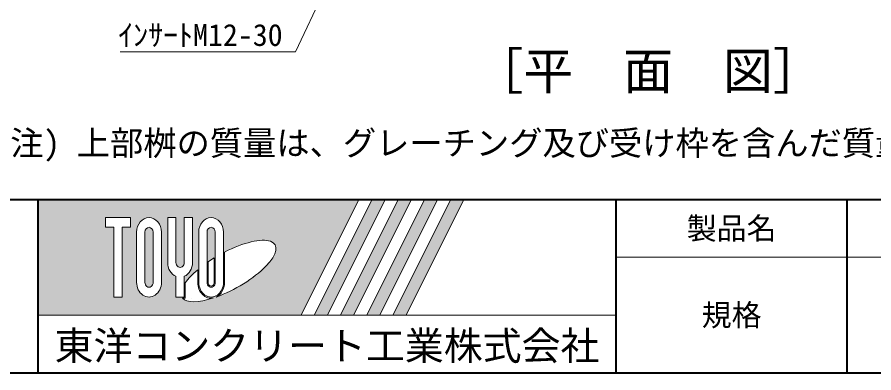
# Model space of a CAD drawing. Units: millimetres at full size; details may follow other scales. Extents: x 50430 to 101606, y 69050 to 91573.
# Drawn here: x 94818 to 95819, y 71590 to 72006 of the extents above; entities that cross this region are included whole.
import ezdxf
from ezdxf.enums import TextEntityAlignment as Align

# ---------------------------------------------------------------- set-up
doc = ezdxf.new("R2010")
doc.units = ezdxf.units.MM
doc.header["$LTSCALE"] = 50
for name, color, linetype, lineweight in [('図枠', 7, 'Continuous', 5), ('寸法線', 7, 'Continuous', 13), ('枠', 7, 'Continuous', 5), ('補助線', 8, 'Continuous', 9)]:
    doc.layers.add(name, color=color, linetype=linetype, lineweight=lineweight)
doc.layers.add('文字', color=7, linetype='Continuous')
doc.styles.add('ＭＳ ゴシック', font='')
doc.styles.get('ＭＳ ゴシック').set_extended_font_data('MS Gothic')

msp = doc.modelspace()

# ---------------------------------------------------------------- hatches: boundary and pattern name
at = {"layer": '図枠'}
h = msp.add_hatch(color=256, dxfattribs=at)
h.paths.add_polyline_path([(94842.49, 71792.64), (94842.49, 71657.64), (95149.83, 71657.64), (95217.33, 71792.64)])
edge = h.paths.add_edge_path(flags=16)
edge.add_ellipse((95064.87, 71709.05), major_axis=(54.55, 30.53), ratio=0.3471473, start_angle=-144.31122, end_angle=72.1899, ccw=False)
edge.add_ellipse((95044.67, 71695.86), major_axis=(0, 18.56), ratio=0.8463542, start_angle=-160.70346, end_angle=-90)
edge.add_line((95060.38, 71695.86), (95060.38, 71731.25))
edge = h.paths.add_edge_path(flags=16)
edge.add_ellipse((95044.67, 71754.41), major_axis=(0, 17.13), ratio=0.8463542, start_angle=-90, end_angle=90, ccw=False)
edge.add_line((95059.17, 71754.41), (95059.17, 71695.86))
edge.add_ellipse((95044.67, 71695.86), major_axis=(0, 17.13), ratio=0.8463542, start_angle=90, end_angle=-90, ccw=False)
edge.add_line((95030.17, 71695.86), (95030.17, 71754.41))
edge = h.paths.add_edge_path(flags=16)
edge.add_line((95049.5, 71754.41), (95049.5, 71695.86))
edge.add_ellipse((95044.67, 71695.86), major_axis=(0, 5.71), ratio=0.8463542, start_angle=90, end_angle=-90, ccw=False)
edge.add_line((95039.84, 71695.86), (95039.84, 71754.41))
edge.add_ellipse((95044.67, 71754.41), major_axis=(0, 5.71), ratio=0.8463542, start_angle=-90, end_angle=90, ccw=False)
edge = h.paths.add_edge_path(flags=16)
edge.add_line((95048.29, 71724.48), (95048.29, 71695.86))
edge.add_ellipse((95044.67, 71695.86), major_axis=(0, 4.28), ratio=0.8463541, start_angle=90, end_angle=-90, ccw=False)
edge.add_line((95041.04, 71695.86), (95041.04, 71719.8))
edge.add_ellipse((95064.87, 71709.05), major_axis=(54.55, 30.53), ratio=0.3471473, start_angle=107.79174, end_angle=126.47132, ccw=False)
edge = h.paths.add_edge_path(flags=16)
edge.add_ellipse((95008.41, 71719.07), major_axis=(0, 17.13), ratio=0.8463542, start_angle=-163.34117, end_angle=-90, ccw=False)
edge.add_line((95013.25, 71702.91), (95013.25, 71678.73))
edge.add_line((95013.25, 71678.73), (95003.58, 71678.73))
edge.add_line((95003.58, 71678.73), (95003.58, 71702.91))
edge.add_ellipse((95008.41, 71719.07), major_axis=(0, 17.13), ratio=0.8463542, start_angle=90, end_angle=163.34117, ccw=False)
edge.add_line((94993.91, 71719.07), (94993.91, 71771.54))
edge.add_line((94993.91, 71771.54), (95003.58, 71771.54))
edge.add_line((95003.58, 71771.54), (95003.58, 71719.07))
edge.add_ellipse((95008.41, 71719.07), major_axis=(0, 5.71), ratio=0.8463542, start_angle=90, end_angle=-90)
edge.add_line((95013.25, 71719.07), (95013.25, 71771.54))
edge.add_line((95013.25, 71771.54), (95022.92, 71771.54))
edge.add_line((95022.92, 71771.54), (95022.92, 71719.07))
edge = h.paths.add_edge_path(flags=16)
edge.add_line((95028.96, 71710.64), (95028.96, 71695.86))
edge.add_ellipse((95044.67, 71695.86), major_axis=(0, 18.56), ratio=0.8463542, start_angle=90, end_angle=-171.54427)
edge.add_ellipse((95064.87, 71709.05), major_axis=(54.55, 30.53), ratio=0.3471473, start_angle=-178.64954, end_angle=-148.29244, ccw=False)
edge.add_line((95011.17, 71677.3), (95014.46, 71677.3))
edge.add_line((95014.46, 71677.3), (95014.46, 71695.4))
edge.add_ellipse((95064.87, 71709.05), major_axis=(54.55, 30.53), ratio=0.3471473, start_angle=148.21912, end_angle=165.90812, ccw=False)
edge = h.paths.add_edge_path(flags=16)
edge.add_ellipse((94972.16, 71754.41), major_axis=(0, 17.13), ratio=0.8463542, start_angle=-90, end_angle=90, ccw=False)
edge.add_line((94986.66, 71754.41), (94986.66, 71695.86))
edge.add_ellipse((94972.16, 71695.86), major_axis=(0, 17.13), ratio=0.8463542, start_angle=90, end_angle=-90, ccw=False)
edge.add_line((94957.66, 71695.86), (94957.66, 71754.41))
edge = h.paths.add_edge_path(flags=16)
edge.add_line((94976.99, 71754.41), (94976.99, 71695.86))
edge.add_ellipse((94972.16, 71695.86), major_axis=(0, 5.71), ratio=0.8463542, start_angle=90, end_angle=-90, ccw=False)
edge.add_line((94967.33, 71695.86), (94967.33, 71754.41))
edge.add_ellipse((94972.16, 71754.41), major_axis=(0, 5.71), ratio=0.8463542, start_angle=-90, end_angle=90, ccw=False)
h.paths.add_polyline_path([(94950.41, 71771.54), (94950.41, 71760.12), (94940.74, 71760.12), (94940.74, 71678.73), (94931.07, 71678.73), (94931.07, 71760.12), (94921.4, 71760.12), (94921.4, 71771.54)], flags=16)
for points in [[(95165.14, 71657.64), (95180.45, 71657.64), (95247.95, 71792.64), (95232.64, 71792.64)], [(95278.58, 71792.64), (95263.27, 71792.64), (95195.77, 71657.64), (95211.08, 71657.64)], [(95309.21, 71792.64), (95293.9, 71792.64), (95226.4, 71657.64), (95241.71, 71657.64)], [(95339.84, 71792.64), (95324.52, 71792.64), (95257.02, 71657.64), (95272.34, 71657.64)]]:
    msp.add_hatch(color=256, dxfattribs=at).paths.add_polyline_path(points)

# ---------------------------------------------------------------- linework, layer by layer
at = {"layer": '図枠', "lineweight": 40}
for p, q in [((93454.99, 71792.64), (97609.99, 71792.64)), ((94842.49, 71590.14), (94842.49, 71792.64)), ((95517.49, 71590.14), (95517.49, 71792.64)), ((95787.49, 71590.14), (95787.49, 71792.64)), ((93454.99, 71590.14), (97609.99, 71590.14))]:
    msp.add_line(p, q, dxfattribs=at)
at = {"layer": '図枠'}
for p, q in [((94842.49, 71792.64), (95217.33, 71792.64)), ((95217.33, 71792.64), (95149.83, 71657.64)), ((95232.64, 71792.64), (95165.14, 71657.64)), ((95247.95, 71792.64), (95180.45, 71657.64)), ((95263.27, 71792.64), (95195.77, 71657.64)), ((95278.58, 71792.64), (95211.08, 71657.64)), ((95293.9, 71792.64), (95226.4, 71657.64)), ((95232.64, 71792.64), (95247.95, 71792.64)), ((95309.21, 71792.64), (95241.71, 71657.64)), ((95324.52, 71792.64), (95257.02, 71657.64)), ((95263.27, 71792.64), (95278.58, 71792.64)), ((95339.84, 71792.64), (95272.34, 71657.64)), ((95293.9, 71792.64), (95309.21, 71792.64)), ((95324.52, 71792.64), (95339.84, 71792.64)), ((94921.4, 71771.54), (94921.4, 71760.12)), ((94921.4, 71771.54), (94950.41, 71771.54)), ((94950.41, 71771.54), (94950.41, 71760.12)), ((94993.91, 71771.54), (95003.58, 71771.54)), ((94993.91, 71719.07), (94993.91, 71771.54)), ((95003.58, 71771.54), (95003.58, 71719.07)), ((95013.25, 71771.54), (95022.92, 71771.54)), ((95013.25, 71719.07), (95013.25, 71771.54)), ((95022.92, 71771.54), (95022.92, 71719.07)), ((94931.07, 71760.12), (94921.4, 71760.12)), ((94931.07, 71760.12), (94931.07, 71678.73)), ((94940.74, 71760.12), (94940.74, 71678.73)), ((94950.41, 71760.12), (94940.74, 71760.12)), ((94957.66, 71754.41), (94957.66, 71695.86)), ((94967.33, 71695.86), (94967.33, 71754.41)), ((94976.99, 71754.41), (94976.99, 71695.86)), ((94986.66, 71695.86), (94986.66, 71754.41)), ((95030.17, 71754.41), (95030.17, 71695.86)), ((95039.84, 71695.86), (95039.84, 71754.41)), ((95049.5, 71754.41), (95049.5, 71695.86)), ((95059.17, 71695.86), (95059.17, 71754.41)), ((95060.38, 71695.86), (95060.38, 71731.25)), ((95041.04, 71695.86), (95041.04, 71719.8)), ((95048.29, 71724.48), (95048.29, 71695.86)), ((95028.96, 71710.64), (95028.96, 71695.86)), ((95003.58, 71702.91), (95003.58, 71678.73)), ((95013.25, 71702.91), (95013.25, 71678.73)), ((95014.46, 71695.4), (95014.46, 71677.3)), ((94940.74, 71678.73), (94931.07, 71678.73)), ((95013.25, 71678.73), (95003.58, 71678.73)), ((95011.17, 71677.3), (95014.46, 71677.3)), ((94842.49, 71657.64), (95149.83, 71657.64)), ((95165.14, 71657.64), (95180.45, 71657.64)), ((95195.77, 71657.64), (95211.08, 71657.64)), ((95226.4, 71657.64), (95241.71, 71657.64)), ((95257.02, 71657.64), (95272.34, 71657.64))]:
    msp.add_line(p, q, dxfattribs=at)
at = {"layer": '図枠', "lineweight": 13}
msp.add_line((97609.99, 71725.14), (95517.49, 71725.14), dxfattribs=at)
at = {"layer": '図枠'}
for centre, major_axis, ratio, start_param, end_param in [((94972.16, 71754.41), (0, 17.13), 0.846354, 4.712389, 7.8539816), ((95044.67, 71754.41), (0, 17.13), 0.846354, 4.712389, 7.8539816), ((94972.16, 71754.41), (0, 5.71), 0.846354, 4.712389, 7.8539816), ((95044.67, 71754.41), (0, 5.71), 0.846354, 4.712389, 7.8539816), ((95064.87, 71709.05), (54.55, 30.53), 0.347147, 4.2621853, 7.7429163), ((95008.41, 71719.07), (0, 17.13), 0.846354, 1.5707963, 2.8017557), ((95008.41, 71719.07), (0, 5.71), 0.846354, 1.5707963, 4.712389), ((95008.41, 71719.07), (0, 17.13), 0.846354, 3.4814296, 4.712389), ((95064.87, 71709.05), (54.55, 30.53), 0.347147, 1.6817405, 1.8219833), ((95064.87, 71709.05), (54.55, 30.53), 0.347147, 2.0815197, 2.5155126), ((94972.16, 71695.86), (0, 17.13), 0.846354, 1.5707963, 4.712389), ((94972.16, 71695.86), (0, 5.71), 0.846354, 1.5707963, 4.712389), ((95044.67, 71695.86), (0, 18.56), 0.846354, 1.5707963, 3.3154679), ((95044.67, 71695.86), (0, 17.13), 0.846354, 1.5707963, 4.712389), ((95044.67, 71695.86), (0, 5.71), 0.846354, 1.5707963, 4.712389), ((95044.67, 71695.86), (0, 4.28), 0.846354, 1.5707963, 4.712389), ((95044.67, 71695.86), (0, 18.56), 0.846354, 3.5338438, 4.712389), ((95064.87, 71709.05), (54.55, 30.53), 0.347147, 3.2093975, 4.2004451)]:
    msp.add_ellipse(centre, major_axis=major_axis, ratio=ratio, start_param=start_param, end_param=end_param, dxfattribs=at)
at = {"layer": '寸法線'}
msp.add_lwpolyline([(95210.99, 72108.64), (95143.16, 71965.18), (94938.34, 71965.18)], dxfattribs=at)
at = {"layer": '補助線', "lineweight": 13}
msp.add_line((94842.49, 71657.64), (95517.49, 71657.64), dxfattribs=at)

# ---------------------------------------------------------------- texts
at = {"layer": '図枠', "style": 'ＭＳ ゴシック'}
for s, height, p in [('製品名', 25.63, (95652.49, 71758.89)), ('規格', 25.63, (95652.49, 71657.64)), ('東洋コンクリート工業株式会社', 33.32, (95179.99, 71621.78))]:
    msp.add_text(s, height=height, dxfattribs=at).set_placement(p, align=Align.MIDDLE_CENTER)
at = {"layer": '寸法線', "style": 'ＭＳ ゴシック'}
msp.add_text('ｲﾝｻｰﾄM12-30', height=25.63, dxfattribs=at).set_placement((95128.16, 71997.58), align=Align.TOP_RIGHT)
at = {"layer": '文字', "style": 'ＭＳ ゴシック'}
msp.add_text('［平\u3000面\u3000図］', height=42.72, dxfattribs=at).set_placement((95554.99, 71942.74), align=Align.MIDDLE_CENTER)
at = {"layer": '枠', "style": 'ＭＳ ゴシック'}
msp.add_text('(注) 上部桝の質量は、グレーチング及び受け枠を含んだ質量です。', height=28.48, dxfattribs=at).set_placement((94790.75, 71835.76), align=Align.BOTTOM_LEFT)

doc.saveas('drawing.dxf')
